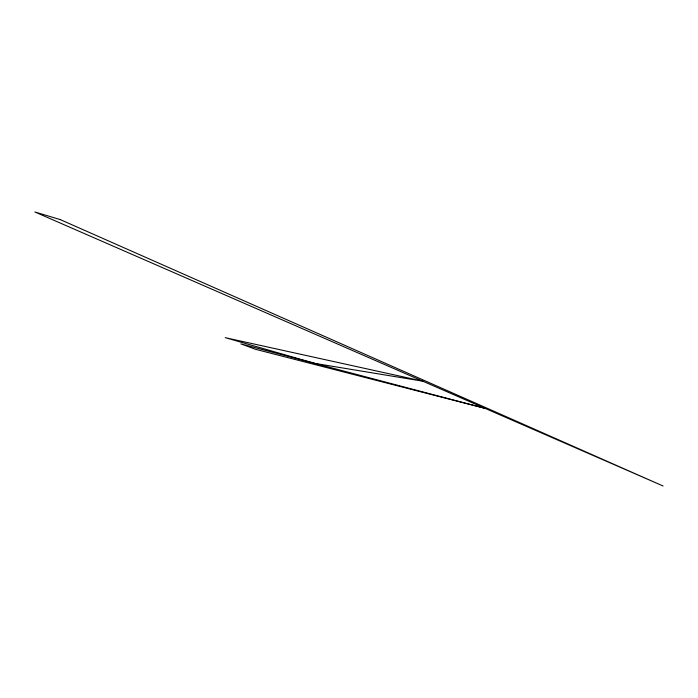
<?xml version="1.0" encoding="UTF-8"?>
<svg xmlns="http://www.w3.org/2000/svg" width="698" height="698" viewBox="0 0 698 698"><rect width="100%" height="100%" fill="white"/><g stroke="black" fill="none" stroke-linecap="round" stroke-linejoin="round"><path stroke-width="1.05" d="M315.409 363.484L423.145 381.248L225.21 337.658L315.662 363.623M485.52 408.47L255.485 349.288L240.871 343.878L485.52 408.47M60.237 219.591L34.9 211.991L663.1 486.009L60.237 219.591"/></g></svg>
